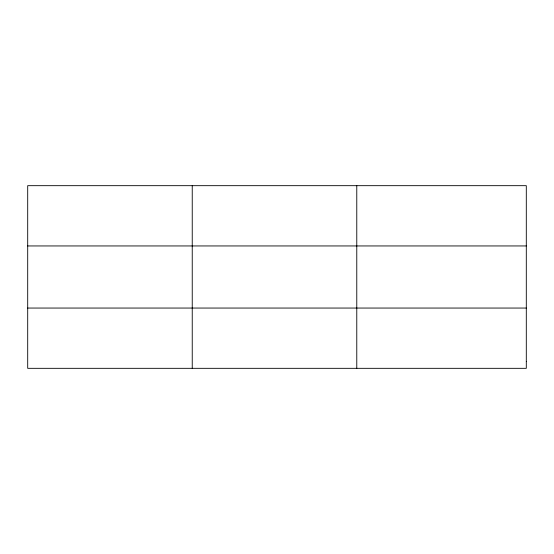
<?xml version="1.0" encoding="UTF-8"?>
<svg xmlns="http://www.w3.org/2000/svg" width="554" height="554" viewBox="0 0 554 554"><rect width="100%" height="100%" fill="white"/><g stroke="black" fill="none" stroke-linecap="round" stroke-linejoin="round"><path stroke-width="0.83" d="M192.238 368.327L192.238 185.673M356.776 368.327L356.776 185.673M27.7 245.948L526.3 245.948M27.7 308.052L526.3 308.052M526.3 361.63L526.3 368.327L27.7 368.327L27.7 185.673L526.3 185.673L526.3 361.63"/></g></svg>
